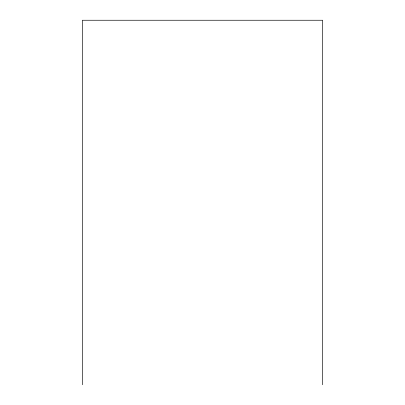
<?xml version="1.0" encoding="UTF-8"?>
<svg xmlns="http://www.w3.org/2000/svg" width="405" height="405" viewBox="0 0 405 405"><rect width="100%" height="100%" fill="white"/><g stroke="black" fill="none" stroke-linecap="round" stroke-linejoin="round"><path stroke-width="0.61" d="M322.623 384.75L322.623 20.25L82.377 20.25L82.377 384.75"/></g></svg>
